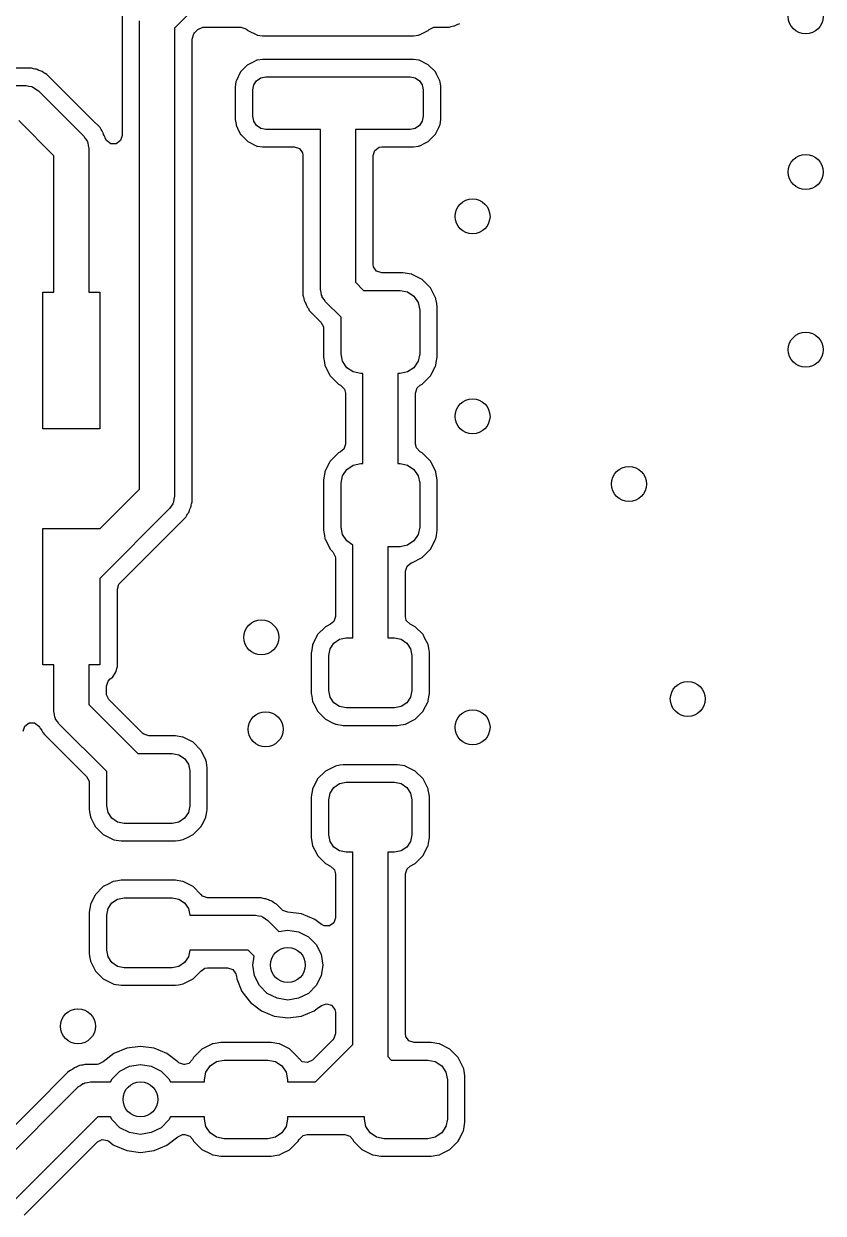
# Model space of a CAD drawing. Extents: x 3.91 to 7.47, y -4.88 to -2.92.
# Drawn here: x 4.977 to 5.337, y -4.436 to -3.901 of the extents above; entities that cross this region are included whole.
import ezdxf

# ---------------------------------------------------------------- set-up
doc = ezdxf.new("R2010")
doc.units = 0
doc.header["$MEASUREMENT"] = 0
doc.layers.add('BLACK', color=7, linetype='CONTINUOUS')

msp = doc.modelspace()

# ---------------------------------------------------------------- linework, layer by layer
at = {"layer": 'BLACK', "linetype": 'CONTINUOUS'}
for p, q in [((5.02091, -3.89702), (5.02091, -3.95107)), ((5.05294, -3.89439), (5.04455, -3.90278)), ((5.0288, -4.11026), (5.0288, -3.8995)), ((5.04455, -3.90278), (5.04455, -4.11353)), ((5.05506, -3.90343), (5.05721, -3.90233)), ((5.05721, -3.90233), (5.05782, -3.90228)), ((5.05782, -3.90228), (5.07437, -3.90228)), ((5.07437, -3.90228), (5.07666, -3.90303)), ((5.07666, -3.90303), (5.07712, -3.90342)), ((5.15911, -3.90343), (5.16125, -3.90233)), ((5.16125, -3.90233), (5.16187, -3.90228)), ((5.16187, -3.90228), (5.16817, -3.90228)), ((5.16817, -3.90228), (5.16908, -3.90199)), ((5.16908, -3.90199), (5.16967, -3.90185)), ((5.16967, -3.90185), (5.17031, -3.90175)), ((5.17031, -3.90175), (5.17061, -3.9017)), ((5.17031, -3.90175), (5.17031, -3.90175)), ((5.17061, -3.9017), (5.17145, -3.90127)), ((5.17145, -3.90127), (5.17202, -3.90103)), ((5.17202, -3.90103), (5.17263, -3.90084)), ((5.17263, -3.90084), (5.17292, -3.90074)), ((5.05244, -3.90766), (5.05319, -3.90537)), ((5.05244, -4.11601), (5.05244, -3.90766)), ((5.05319, -3.90537), (5.05358, -3.90491)), ((5.05358, -3.90491), (5.05506, -3.90343)), ((5.07712, -3.90342), (5.07751, -3.90381)), ((5.07751, -3.90381), (5.08164, -3.90583)), ((5.08164, -3.90583), (5.08194, -3.90587)), ((5.08194, -3.90587), (5.08194, -3.90587)), ((5.08194, -3.90587), (5.08419, -3.9062)), ((5.08419, -3.9062), (5.08419, -3.9062)), ((5.08419, -3.9062), (5.08433, -3.90622)), ((5.08433, -3.90622), (5.1519, -3.90622)), ((5.1519, -3.90622), (5.15204, -3.9062)), ((5.15204, -3.9062), (5.15205, -3.9062)), ((5.15205, -3.9062), (5.15432, -3.90587)), ((5.15432, -3.90587), (5.15462, -3.90582)), ((5.15432, -3.90587), (5.15432, -3.90587)), ((5.15462, -3.90582), (5.15512, -3.90557)), ((5.15512, -3.90557), (5.15724, -3.90453)), ((5.15724, -3.90453), (5.15874, -3.9038)), ((5.15874, -3.9038), (5.15911, -3.90343)), ((5.07749, -3.91924), (5.07726, -3.91946)), ((5.08016, -3.91793), (5.07749, -3.91924)), ((5.08134, -3.91734), (5.08016, -3.91793)), ((5.08162, -3.91721), (5.08134, -3.91734)), ((5.08134, -3.91734), (5.08134, -3.91734)), ((5.08191, -3.91717), (5.08162, -3.91721)), ((5.08192, -3.91717), (5.08191, -3.91717)), ((5.08419, -3.91683), (5.08192, -3.91717)), ((5.08433, -3.91681), (5.08419, -3.91683)), ((5.08419, -3.91683), (5.08419, -3.91683)), ((5.1519, -3.91681), (5.08433, -3.91681)), ((5.15204, -3.91683), (5.1519, -3.91681)), ((5.15429, -3.91716), (5.15204, -3.91683)), ((5.15204, -3.91683), (5.15204, -3.91683)), ((5.15459, -3.9172), (5.15429, -3.91716)), ((5.15429, -3.91716), (5.15429, -3.91716)), ((5.15872, -3.91922), (5.15459, -3.9172)), ((5.16197, -3.92247), (5.15872, -3.91922)), ((4.98017, -3.92075), (4.96698, -3.92075)), ((4.98108, -3.92104), (4.98017, -3.92075)), ((4.98167, -3.92119), (4.98108, -3.92104)), ((4.98231, -3.92129), (4.98167, -3.92119)), ((4.98261, -3.92133), (4.98231, -3.92129)), ((4.98231, -3.92129), (4.98231, -3.92129)), ((4.98345, -3.92177), (4.98261, -3.92133)), ((4.98402, -3.922), (4.98345, -3.92177)), ((4.98492, -3.92229), (4.98402, -3.922)), ((4.98565, -3.92282), (4.98492, -3.92229)), ((4.98569, -3.92285), (4.98565, -3.92282)), ((4.98621, -3.92317), (4.98569, -3.92285)), ((4.98706, -3.9236), (4.98621, -3.92317)), ((4.98795, -3.92449), (4.98706, -3.9236)), ((5.00746, -3.944), (4.98795, -3.92449)), ((4.98795, -3.92449), (4.98795, -3.92449)), ((5.07425, -3.92249), (5.07223, -3.92661)), ((5.0762, -3.92053), (5.07425, -3.92249)), ((5.07726, -3.91946), (5.0762, -3.92053)), ((5.08338, -3.92516), (5.08564, -3.92471)), ((5.08564, -3.92471), (5.1506, -3.92471)), ((5.1506, -3.92471), (5.15286, -3.92516)), ((5.16244, -3.92342), (5.16197, -3.92247)), ((5.16382, -3.92623), (5.16244, -3.92342)), ((4.96123, -3.92864), (4.97769, -3.92864)), ((4.97769, -3.92864), (4.97897, -3.92894)), ((4.97897, -3.92894), (4.98028, -3.92909)), ((4.98028, -3.92909), (4.98066, -3.92933)), ((4.98066, -3.92933), (4.9811, -3.92943)), ((4.9811, -3.92943), (4.98213, -3.93025)), ((5.07186, -3.92916), (5.07184, -3.9293)), ((5.07184, -3.9293), (5.07184, -3.94373)), ((5.07218, -3.92691), (5.07186, -3.92916)), ((5.07223, -3.92661), (5.07218, -3.92691)), ((5.07218, -3.92691), (5.07218, -3.92691)), ((5.07973, -3.93061), (5.08018, -3.92835)), ((5.08018, -3.92835), (5.08146, -3.92644)), ((5.08146, -3.92644), (5.08338, -3.92516)), ((5.15286, -3.92516), (5.15477, -3.92644)), ((5.15477, -3.92644), (5.15605, -3.92835)), ((5.15605, -3.92835), (5.1565, -3.93061)), ((5.164, -3.92659), (5.16382, -3.92623)), ((5.16404, -3.92689), (5.164, -3.92659)), ((5.16434, -3.92895), (5.16404, -3.92689)), ((5.16404, -3.92689), (5.16404, -3.92689)), ((5.1644, -3.9293), (5.16434, -3.92895)), ((5.1644, -3.94373), (5.1644, -3.9293)), ((4.98213, -3.93025), (4.98324, -3.93095)), ((4.98324, -3.93095), (5.00365, -3.95136)), ((5.07973, -3.94242), (5.07973, -3.93061)), ((5.1565, -3.93061), (5.1565, -3.94242)), ((4.9902, -3.96018), (4.97441, -3.94439)), ((5.01099, -3.94753), (5.00746, -3.944)), ((5.07184, -3.94373), (5.07186, -3.94387)), ((5.07186, -3.94387), (5.07186, -3.94387)), ((5.07186, -3.94387), (5.07219, -3.94612)), ((5.07219, -3.94612), (5.07224, -3.94644)), ((5.08018, -3.94468), (5.07973, -3.94242)), ((5.08146, -3.9466), (5.08018, -3.94468)), ((5.15605, -3.94468), (5.15477, -3.9466)), ((5.1565, -3.94242), (5.15605, -3.94468)), ((5.164, -3.94642), (5.16405, -3.94612)), ((5.16405, -3.94612), (5.16437, -3.94387)), ((5.16405, -3.94612), (5.16405, -3.94612)), ((5.16437, -3.94387), (5.1644, -3.94373)), ((5.16437, -3.94387), (5.16437, -3.94387)), ((5.00365, -3.95136), (5.00435, -3.95248)), ((5.01142, -3.94838), (5.01099, -3.94753)), ((5.01174, -3.9489), (5.01142, -3.94838)), ((5.0123, -3.94967), (5.01174, -3.9489)), ((5.0124, -3.94996), (5.0123, -3.94967)), ((5.01259, -3.95057), (5.0124, -3.94996)), ((5.0124, -3.94996), (5.0124, -3.94996)), ((5.01283, -3.95114), (5.01259, -3.95057)), ((5.01326, -3.95199), (5.01283, -3.95114)), ((5.02091, -3.95107), (5.02016, -3.95336)), ((5.07224, -3.94644), (5.07237, -3.94671)), ((5.07237, -3.94671), (5.07237, -3.94671)), ((5.07237, -3.94671), (5.07289, -3.94777)), ((5.07289, -3.94777), (5.07426, -3.95057)), ((5.07426, -3.95057), (5.07449, -3.95079)), ((5.07449, -3.95079), (5.07586, -3.95216)), ((5.08338, -3.94788), (5.08146, -3.9466)), ((5.08564, -3.94833), (5.08338, -3.94788)), ((5.11024, -3.94833), (5.08564, -3.94833)), ((5.11024, -4.02045), (5.11024, -3.94833)), ((5.1506, -3.94833), (5.12599, -3.94833)), ((5.12599, -3.94833), (5.12599, -4.01718)), ((5.15286, -3.94788), (5.1506, -3.94833)), ((5.15477, -3.9466), (5.15286, -3.94788)), ((5.15911, -3.95342), (5.16176, -3.95077)), ((5.16176, -3.95077), (5.16199, -3.95055)), ((5.16199, -3.95055), (5.16347, -3.94752)), ((5.16347, -3.94752), (5.164, -3.94642)), ((5.00435, -3.95248), (5.00517, -3.9535)), ((5.00517, -3.9535), (5.00527, -3.95395)), ((5.00527, -3.95395), (5.00551, -3.95433)), ((5.00551, -3.95433), (5.00566, -3.95564)), ((5.00566, -3.95564), (5.00595, -3.95692)), ((5.00595, -3.95692), (5.00595, -4.02166)), ((5.01331, -3.95228), (5.01326, -3.95199)), ((5.01386, -3.95336), (5.01331, -3.95228)), ((5.01581, -3.95478), (5.01386, -3.95336)), ((5.01821, -3.95478), (5.01581, -3.95478)), ((5.02016, -3.95336), (5.01821, -3.95478)), ((5.07586, -3.95216), (5.07751, -3.95381)), ((5.07751, -3.95381), (5.08164, -3.95583)), ((5.08164, -3.95583), (5.08194, -3.95587)), ((5.08194, -3.95587), (5.08194, -3.95587)), ((5.08194, -3.95587), (5.08419, -3.9562)), ((5.08419, -3.9562), (5.08419, -3.9562)), ((5.08419, -3.9562), (5.08433, -3.95622)), ((5.08433, -3.95622), (5.09845, -3.95622)), ((5.09845, -3.95622), (5.10074, -3.95697)), ((5.13463, -3.95783), (5.13658, -3.95641)), ((5.13658, -3.95641), (5.13778, -3.95622)), ((5.13778, -3.95622), (5.1519, -3.95622)), ((5.1519, -3.95622), (5.15204, -3.9562)), ((5.15204, -3.9562), (5.15205, -3.9562)), ((5.15205, -3.9562), (5.15432, -3.95587)), ((5.15432, -3.95587), (5.15462, -3.95582)), ((5.15432, -3.95587), (5.15432, -3.95587)), ((5.15462, -3.95582), (5.15491, -3.95568)), ((5.15491, -3.95568), (5.15775, -3.95429)), ((5.15775, -3.95429), (5.15874, -3.9538)), ((5.15874, -3.9538), (5.15911, -3.95342)), ((4.9902, -4.02166), (4.9902, -3.96018)), ((5.10074, -3.95697), (5.10216, -3.95891)), ((5.10216, -3.95891), (5.10235, -3.96012)), ((5.10235, -3.96012), (5.10235, -4.02294)), ((5.13388, -3.96012), (5.13463, -3.95783)), ((5.13388, -4.00902), (5.13388, -3.96012)), ((5.13407, -4.01023), (5.13388, -4.00902)), ((5.13549, -4.01218), (5.13407, -4.01023)), ((5.13778, -4.01292), (5.13549, -4.01218)), ((5.14736, -4.01292), (5.13778, -4.01292)), ((5.14751, -4.01295), (5.14736, -4.01292)), ((5.15098, -4.0135), (5.14751, -4.01295)), ((5.14751, -4.01295), (5.14751, -4.01295)), ((5.15129, -4.01354), (5.15098, -4.0135)), ((5.15098, -4.0135), (5.15098, -4.0135)), ((5.15156, -4.01368), (5.15129, -4.01354)), ((5.15574, -4.01581), (5.15156, -4.01368)), ((5.15156, -4.01368), (5.15156, -4.01368)), ((5.15601, -4.01595), (5.15574, -4.01581)), ((5.15574, -4.01581), (5.15574, -4.01581)), ((5.11053, -4.02173), (5.11024, -4.02045)), ((5.12599, -4.01718), (5.12962, -4.02082)), ((5.12962, -4.02082), (5.14604, -4.02082)), ((5.14604, -4.02082), (5.14943, -4.02149)), ((5.15977, -4.01971), (5.15601, -4.01595)), ((5.15991, -4.01998), (5.15977, -4.01971)), ((5.16142, -4.02294), (5.15991, -4.01998)), ((5.15991, -4.01998), (5.15991, -4.01998)), ((4.98528, -4.08308), (4.98528, -4.02166)), ((4.98528, -4.02166), (4.9902, -4.02166)), ((5.00595, -4.02166), (5.01087, -4.02166)), ((5.01087, -4.02166), (5.01087, -4.08308)), ((5.10235, -4.02294), (5.10264, -4.02385)), ((5.10264, -4.02385), (5.10278, -4.02444)), ((5.10278, -4.02444), (5.10293, -4.02538)), ((5.10293, -4.02538), (5.10336, -4.02623)), ((5.10336, -4.02623), (5.1036, -4.02679)), ((5.11068, -4.02304), (5.11053, -4.02173)), ((5.11092, -4.02342), (5.11068, -4.02304)), ((5.11102, -4.02386), (5.11092, -4.02342)), ((5.11184, -4.02489), (5.11102, -4.02386)), ((5.11254, -4.026), (5.11184, -4.02489)), ((5.11947, -4.03294), (5.11254, -4.026)), ((5.14943, -4.02149), (5.15231, -4.02341)), ((5.15231, -4.02341), (5.15423, -4.02628)), ((5.15423, -4.02628), (5.1549, -4.02967)), ((5.16218, -4.02443), (5.16142, -4.02294)), ((5.16222, -4.02474), (5.16218, -4.02443)), ((5.16255, -4.02679), (5.16222, -4.02474)), ((5.16222, -4.02474), (5.16222, -4.02474)), ((5.1036, -4.02679), (5.10389, -4.02769)), ((5.10389, -4.02769), (5.10424, -4.02818)), ((5.10424, -4.02818), (5.10445, -4.02846)), ((5.10445, -4.02846), (5.10477, -4.02898)), ((5.10477, -4.02898), (5.1052, -4.02983)), ((5.1052, -4.02983), (5.10609, -4.03072)), ((5.10609, -4.03072), (5.10609, -4.03072)), ((5.10609, -4.03072), (5.11043, -4.03506)), ((5.1549, -4.02967), (5.1549, -4.04936)), ((5.1628, -4.02836), (5.16255, -4.02679)), ((5.1628, -4.05068), (5.1628, -4.02836)), ((5.11043, -4.03506), (5.11153, -4.03721)), ((5.11153, -4.03721), (5.11158, -4.03782)), ((5.11947, -4.04936), (5.11947, -4.03294)), ((5.11158, -4.03782), (5.11158, -4.05068)), ((5.11158, -4.05068), (5.1116, -4.05083)), ((5.1116, -4.05083), (5.1116, -4.05083)), ((5.1116, -4.05083), (5.112, -4.05334)), ((5.12014, -4.05275), (5.11947, -4.04936)), ((5.12206, -4.05562), (5.12014, -4.05275)), ((5.15423, -4.05275), (5.15231, -4.05562)), ((5.1549, -4.04936), (5.15423, -4.05275)), ((5.16237, -4.05334), (5.16277, -4.05083)), ((5.16277, -4.05083), (5.1628, -4.05068)), ((5.16277, -4.05083), (5.16277, -4.05083)), ((5.112, -4.05334), (5.1122, -4.0546)), ((5.1122, -4.0546), (5.11234, -4.05487)), ((5.11234, -4.05487), (5.11234, -4.05487)), ((5.11234, -4.05487), (5.11446, -4.05903)), ((5.12494, -4.05754), (5.12206, -4.05562)), ((5.12833, -4.05822), (5.12494, -4.05754)), ((5.12931, -4.05822), (5.12833, -4.05822)), ((5.12931, -4.09882), (5.12931, -4.05822)), ((5.14604, -4.05822), (5.14506, -4.05822)), ((5.14506, -4.05822), (5.14506, -4.09882)), ((5.14943, -4.05754), (5.14604, -4.05822)), ((5.15231, -4.05562), (5.14943, -4.05754)), ((5.15992, -4.05903), (5.16204, -4.05487)), ((5.16204, -4.05487), (5.16218, -4.0546)), ((5.16204, -4.05487), (5.16204, -4.05487)), ((5.16218, -4.0546), (5.16237, -4.05334)), ((5.11446, -4.05903), (5.11461, -4.05933)), ((5.11461, -4.05933), (5.11836, -4.06308)), ((5.11836, -4.06308), (5.11863, -4.06322)), ((5.11863, -4.06322), (5.11863, -4.06322)), ((5.11863, -4.06322), (5.11929, -4.06356)), ((5.11929, -4.06356), (5.12099, -4.06526)), ((5.1537, -4.06474), (5.15508, -4.06356)), ((5.15508, -4.06356), (5.15574, -4.06322)), ((5.15574, -4.06322), (5.15601, -4.06308)), ((5.15574, -4.06322), (5.15574, -4.06322)), ((5.15601, -4.06308), (5.15977, -4.05933)), ((5.15977, -4.05933), (5.15992, -4.05903)), ((5.12099, -4.06526), (5.12142, -4.06703)), ((5.12142, -4.06703), (5.12142, -4.09001)), ((5.15295, -4.06703), (5.1537, -4.06474)), ((5.15295, -4.09001), (5.15295, -4.06703)), ((5.01087, -4.08308), (4.98528, -4.08308)), ((5.12142, -4.09001), (5.12067, -4.0923)), ((5.15338, -4.09177), (5.15295, -4.09001)), ((5.11836, -4.09395), (5.11461, -4.0977)), ((5.11863, -4.09381), (5.11836, -4.09395)), ((5.11929, -4.09348), (5.11863, -4.09381)), ((5.11863, -4.09381), (5.11863, -4.09381)), ((5.12067, -4.0923), (5.11929, -4.09348)), ((5.15508, -4.09348), (5.15338, -4.09177)), ((5.15574, -4.09381), (5.15508, -4.09348)), ((5.15601, -4.09395), (5.15574, -4.09381)), ((5.15574, -4.09381), (5.15574, -4.09381)), ((5.15977, -4.0977), (5.15601, -4.09395)), ((5.11447, -4.09798), (5.11238, -4.10207)), ((5.11461, -4.0977), (5.11447, -4.09798)), ((5.11447, -4.09798), (5.11447, -4.09798)), ((5.12014, -4.10428), (5.12206, -4.10141)), ((5.12206, -4.10141), (5.12494, -4.09949)), ((5.12494, -4.09949), (5.12833, -4.09882)), ((5.12833, -4.09882), (5.12931, -4.09882)), ((5.14506, -4.09882), (5.14604, -4.09882)), ((5.14604, -4.09882), (5.14943, -4.09949)), ((5.14943, -4.09949), (5.15231, -4.10141)), ((5.15231, -4.10141), (5.15423, -4.10428)), ((5.15991, -4.09798), (5.15977, -4.0977)), ((5.16199, -4.10207), (5.15991, -4.09798)), ((5.15991, -4.09798), (5.15991, -4.09798)), ((5.11161, -4.10615), (5.11158, -4.10636)), ((5.11158, -4.10636), (5.11158, -4.12868)), ((5.11215, -4.10274), (5.11161, -4.10615)), ((5.1122, -4.10243), (5.11215, -4.10274)), ((5.11215, -4.10274), (5.11215, -4.10274)), ((5.11238, -4.10207), (5.1122, -4.10243)), ((5.11947, -4.10767), (5.12014, -4.10428)), ((5.15423, -4.10428), (5.1549, -4.10767)), ((5.16218, -4.10243), (5.16199, -4.10207)), ((5.16222, -4.10274), (5.16218, -4.10243)), ((5.16276, -4.10615), (5.16222, -4.10274)), ((5.16222, -4.10274), (5.16222, -4.10274)), ((5.1628, -4.10636), (5.16276, -4.10615)), ((5.1628, -4.12868), (5.1628, -4.10636)), ((5.01087, -4.12818), (5.0288, -4.11026)), ((5.11947, -4.12736), (5.11947, -4.10767)), ((5.1549, -4.10767), (5.1549, -4.12736)), ((5.04376, -4.11694), (5.04294, -4.11797)), ((5.04387, -4.1165), (5.04376, -4.11694)), ((5.04411, -4.11612), (5.04387, -4.1165)), ((5.04425, -4.11481), (5.04411, -4.11612)), ((5.04455, -4.11353), (5.04425, -4.11481)), ((5.05194, -4.11795), (5.05201, -4.11751)), ((5.05201, -4.11751), (5.05215, -4.11692)), ((5.05215, -4.11691), (5.05244, -4.11601)), ((5.05215, -4.11692), (5.05215, -4.11691)), ((5.04224, -4.11908), (5.01087, -4.15046)), ((5.04294, -4.11797), (5.04224, -4.11908)), ((5.0487, -4.12379), (5.04959, -4.1229)), ((5.04959, -4.1229), (5.05002, -4.12205)), ((5.05002, -4.12205), (5.05034, -4.12153)), ((5.05034, -4.12153), (5.05053, -4.12127)), ((5.05053, -4.12127), (5.0509, -4.12076)), ((5.0509, -4.12076), (5.05119, -4.11986)), ((5.05119, -4.11986), (5.05143, -4.1193)), ((5.05143, -4.1193), (5.05186, -4.11845)), ((5.05186, -4.11845), (5.05194, -4.11795)), ((4.98528, -4.18938), (4.98528, -4.12796)), ((4.98528, -4.12796), (5.01087, -4.12796)), ((5.01087, -4.12796), (5.01087, -4.12818)), ((5.01991, -4.15258), (5.0487, -4.12379)), ((5.0487, -4.12379), (5.0487, -4.12379)), ((5.12014, -4.13075), (5.11947, -4.12736)), ((5.1549, -4.12736), (5.15423, -4.13075)), ((5.11158, -4.12868), (5.1116, -4.12883)), ((5.1116, -4.12883), (5.1116, -4.12883)), ((5.1116, -4.12883), (5.11196, -4.13111)), ((5.11196, -4.13111), (5.1122, -4.1326)), ((5.1122, -4.1326), (5.11234, -4.13287)), ((5.11234, -4.13287), (5.11234, -4.13287)), ((5.11234, -4.13287), (5.11391, -4.13597)), ((5.12206, -4.13362), (5.12014, -4.13075)), ((5.1248, -4.13545), (5.12206, -4.13362)), ((5.15231, -4.13362), (5.14943, -4.13554)), ((5.15423, -4.13075), (5.15231, -4.13362)), ((5.16046, -4.13597), (5.16204, -4.13287)), ((5.16204, -4.13287), (5.16218, -4.1326)), ((5.16204, -4.13287), (5.16204, -4.13287)), ((5.16218, -4.1326), (5.16241, -4.13111)), ((5.16241, -4.13111), (5.16277, -4.12883)), ((5.16277, -4.12883), (5.1628, -4.12868)), ((5.16277, -4.12883), (5.16277, -4.12883)), ((5.11391, -4.13597), (5.11461, -4.13733)), ((5.11461, -4.13733), (5.11577, -4.13849)), ((5.11577, -4.13849), (5.11686, -4.14063)), ((5.1248, -4.17729), (5.1248, -4.13545)), ((5.14604, -4.13622), (5.14055, -4.13622)), ((5.14055, -4.13622), (5.14055, -4.17729)), ((5.14943, -4.13554), (5.14604, -4.13622)), ((5.15601, -4.14108), (5.15977, -4.13733)), ((5.15977, -4.13733), (5.16046, -4.13597)), ((5.11686, -4.14063), (5.11691, -4.14124)), ((5.11691, -4.14124), (5.11691, -4.16759)), ((5.14919, -4.1449), (5.15109, -4.14352)), ((5.15109, -4.14352), (5.15129, -4.14349)), ((5.15129, -4.14349), (5.15167, -4.14329)), ((5.15167, -4.14329), (5.15574, -4.14122)), ((5.15574, -4.14122), (5.15601, -4.14108)), ((5.15574, -4.14122), (5.15574, -4.14122)), ((5.14844, -4.1472), (5.14919, -4.1449)), ((5.14844, -4.16759), (5.14844, -4.1472)), ((5.01087, -4.15046), (5.01087, -4.18938)), ((5.01877, -4.15534), (5.01951, -4.15305)), ((5.01951, -4.15305), (5.01991, -4.15258)), ((5.01877, -4.19015), (5.01877, -4.15534)), ((5.11478, -4.17107), (5.11274, -4.17211)), ((5.11616, -4.16989), (5.11478, -4.17107)), ((5.11691, -4.16759), (5.11616, -4.16989)), ((5.14887, -4.16936), (5.14844, -4.16759)), ((5.15057, -4.17107), (5.14887, -4.16936)), ((5.15261, -4.17211), (5.15057, -4.17107)), ((5.10879, -4.17605), (5.10703, -4.17951)), ((5.10893, -4.17578), (5.10879, -4.17605)), ((5.10879, -4.17605), (5.10879, -4.17605)), ((5.11246, -4.17225), (5.10893, -4.17578)), ((5.11274, -4.17211), (5.11246, -4.17225)), ((5.11274, -4.17211), (5.11274, -4.17211)), ((5.15289, -4.17225), (5.15261, -4.17211)), ((5.15261, -4.17211), (5.15261, -4.17211)), ((5.15642, -4.17578), (5.15289, -4.17225)), ((5.15656, -4.17605), (5.15642, -4.17578)), ((5.15712, -4.17717), (5.15656, -4.17605)), ((5.15656, -4.17605), (5.15656, -4.17605)), ((5.10662, -4.18053), (5.10611, -4.18375)), ((5.10667, -4.18023), (5.10662, -4.18053)), ((5.10662, -4.18053), (5.10662, -4.18053)), ((5.10703, -4.17951), (5.10667, -4.18023)), ((5.11457, -4.18215), (5.11628, -4.17959)), ((5.11628, -4.17959), (5.11883, -4.17789)), ((5.11883, -4.17789), (5.12185, -4.17729)), ((5.12185, -4.17729), (5.1248, -4.17729)), ((5.14055, -4.17729), (5.1435, -4.17729)), ((5.1435, -4.17729), (5.14651, -4.17789)), ((5.14651, -4.17789), (5.14907, -4.17959)), ((5.14907, -4.17959), (5.15078, -4.18215)), ((5.15868, -4.18023), (5.15712, -4.17717)), ((5.15894, -4.18184), (5.15868, -4.18023)), ((5.10611, -4.18375), (5.10608, -4.18392)), ((5.10608, -4.18392), (5.10608, -4.20215)), ((5.11397, -4.18516), (5.11457, -4.18215)), ((5.11397, -4.20091), (5.11397, -4.18516)), ((5.15078, -4.18215), (5.15138, -4.18516)), ((5.15138, -4.18516), (5.15138, -4.20091)), ((5.15923, -4.1837), (5.15894, -4.18184)), ((5.15927, -4.18392), (5.15923, -4.1837)), ((5.15927, -4.20215), (5.15927, -4.18392)), ((4.9902, -4.18938), (4.98528, -4.18938)), ((4.9902, -4.21044), (4.9902, -4.18938)), ((5.01087, -4.18938), (5.00595, -4.18938)), ((5.00595, -4.18938), (5.00595, -4.20718)), ((5.01656, -4.19507), (5.01831, -4.19246)), ((5.01831, -4.19246), (5.01846, -4.19171)), ((5.01846, -4.19171), (5.01859, -4.19101)), ((5.01859, -4.19101), (5.01877, -4.19015)), ((5.01384, -4.19897), (5.01459, -4.19667)), ((5.01459, -4.19667), (5.01558, -4.19573)), ((5.01558, -4.19573), (5.01624, -4.19528)), ((5.01624, -4.19528), (5.01656, -4.19507)), ((5.01384, -4.20229), (5.01384, -4.19897)), ((5.01389, -4.2029), (5.01384, -4.20229)), ((5.01499, -4.20505), (5.01389, -4.2029)), ((5.10608, -4.20215), (5.1061, -4.2023)), ((5.1061, -4.2023), (5.1061, -4.2023)), ((5.1061, -4.2023), (5.1063, -4.20353)), ((5.11457, -4.20392), (5.11397, -4.20091)), ((5.15138, -4.20091), (5.15078, -4.20392)), ((5.15874, -4.20551), (5.15925, -4.2023)), ((5.15925, -4.2023), (5.15927, -4.20215)), ((5.15925, -4.2023), (5.15925, -4.2023)), ((5.00595, -4.20718), (5.02806, -4.22929)), ((5.03019, -4.22025), (5.01499, -4.20505)), ((5.1063, -4.20353), (5.10667, -4.20584)), ((5.10667, -4.20584), (5.1072, -4.2069)), ((5.1072, -4.2069), (5.1087, -4.20983)), ((5.11628, -4.20648), (5.11457, -4.20392)), ((5.11883, -4.20819), (5.11628, -4.20648)), ((5.12185, -4.20878), (5.11883, -4.20819)), ((5.14651, -4.20819), (5.1435, -4.20878)), ((5.14907, -4.20648), (5.14651, -4.20819)), ((5.15078, -4.20392), (5.14907, -4.20648)), ((5.15665, -4.20983), (5.15855, -4.20612)), ((5.15855, -4.20612), (5.15868, -4.20584)), ((5.15855, -4.20612), (5.15855, -4.20612)), ((5.15868, -4.20584), (5.15874, -4.20551)), ((4.99049, -4.21172), (4.9902, -4.21044)), ((4.99064, -4.21303), (4.99049, -4.21172)), ((4.99088, -4.21341), (4.99064, -4.21303)), ((4.99098, -4.21385), (4.99088, -4.21341)), ((4.9918, -4.21488), (4.99098, -4.21385)), ((5.1087, -4.20983), (5.10893, -4.21029)), ((5.10893, -4.21029), (5.11246, -4.21383)), ((5.11246, -4.21383), (5.11274, -4.21397)), ((5.1435, -4.20878), (5.12185, -4.20878)), ((5.15261, -4.21397), (5.15289, -4.21383)), ((5.15289, -4.21383), (5.15642, -4.21029)), ((5.15642, -4.21029), (5.15665, -4.20983)), ((4.97644, -4.21927), (4.97719, -4.21698)), ((4.97719, -4.21698), (4.97914, -4.21557)), ((4.97914, -4.21557), (4.98154, -4.21557)), ((4.98154, -4.21557), (4.98349, -4.21698)), ((4.98349, -4.21698), (4.98377, -4.21743)), ((4.98377, -4.21743), (4.98385, -4.21769)), ((4.98385, -4.21769), (4.98403, -4.21793)), ((4.98403, -4.21793), (4.98403, -4.21793)), ((4.98403, -4.21793), (4.98441, -4.21845)), ((4.98441, -4.21845), (4.98473, -4.21898)), ((4.98473, -4.21898), (4.98516, -4.21982)), ((4.9925, -4.216), (4.9918, -4.21488)), ((5.01397, -4.23747), (4.9925, -4.216)), ((5.11274, -4.21397), (5.11274, -4.21397)), ((5.11274, -4.21397), (5.11533, -4.21528)), ((5.11533, -4.21528), (5.11691, -4.21609)), ((5.11691, -4.21609), (5.11722, -4.21614)), ((5.11722, -4.21614), (5.11722, -4.21614)), ((5.11722, -4.21614), (5.12046, -4.21665)), ((5.12046, -4.21665), (5.12046, -4.21665)), ((5.12046, -4.21665), (5.12061, -4.21668)), ((5.12061, -4.21668), (5.13267, -4.21668)), ((5.13267, -4.21668), (5.14474, -4.21668)), ((5.14474, -4.21668), (5.14489, -4.21665)), ((5.14489, -4.21665), (5.14634, -4.21642)), ((5.14489, -4.21665), (5.14489, -4.21665)), ((5.14634, -4.21642), (5.14843, -4.21609)), ((5.14843, -4.21609), (5.15162, -4.21447)), ((5.15162, -4.21447), (5.15261, -4.21397)), ((5.15261, -4.21397), (5.15261, -4.21397)), ((4.98516, -4.21982), (4.98605, -4.22071)), ((4.98605, -4.22071), (4.98605, -4.22071)), ((4.98605, -4.22071), (5.00494, -4.2396)), ((5.03066, -4.22065), (5.03019, -4.22025)), ((5.03295, -4.22139), (5.03066, -4.22065)), ((5.04358, -4.22139), (5.03295, -4.22139)), ((5.04474, -4.22139), (5.04358, -4.22139)), ((5.04489, -4.22142), (5.04474, -4.22139)), ((5.04813, -4.22193), (5.04489, -4.22142)), ((5.04489, -4.22142), (5.04489, -4.22142)), ((5.04843, -4.22198), (5.04813, -4.22193)), ((5.04813, -4.22193), (5.04813, -4.22193)), ((5.04871, -4.22212), (5.04843, -4.22198)), ((5.05261, -4.22411), (5.04871, -4.22212)), ((5.04871, -4.22212), (5.04871, -4.22212)), ((5.05289, -4.22425), (5.05261, -4.22411)), ((5.05261, -4.22411), (5.05261, -4.22411)), ((5.05642, -4.22778), (5.05289, -4.22425)), ((5.02806, -4.22929), (5.0435, -4.22929)), ((5.0435, -4.22929), (5.04651, -4.22989)), ((5.04651, -4.22989), (5.04907, -4.23159)), ((5.05656, -4.22805), (5.05642, -4.22778)), ((5.05729, -4.22949), (5.05656, -4.22805)), ((5.05656, -4.22805), (5.05656, -4.22805)), ((5.05868, -4.23223), (5.05729, -4.22949)), ((5.04907, -4.23159), (5.05078, -4.23415)), ((5.05078, -4.23415), (5.05138, -4.23716)), ((5.05886, -4.23335), (5.05868, -4.23223)), ((5.05923, -4.23568), (5.05886, -4.23335)), ((5.11691, -4.23494), (5.11517, -4.23583)), ((5.119, -4.23461), (5.11691, -4.23494)), ((5.12046, -4.23438), (5.119, -4.23461)), ((5.12061, -4.23436), (5.12046, -4.23438)), ((5.12046, -4.23438), (5.12046, -4.23438)), ((5.13268, -4.23436), (5.12061, -4.23436)), ((5.14474, -4.23436), (5.13268, -4.23436)), ((5.14489, -4.23438), (5.14474, -4.23436)), ((5.14813, -4.23489), (5.14489, -4.23438)), ((5.14489, -4.23438), (5.14489, -4.23438)), ((5.14843, -4.23494), (5.14813, -4.23489)), ((5.14813, -4.23489), (5.14813, -4.23489)), ((5.14871, -4.23508), (5.14843, -4.23494)), ((5.15261, -4.23707), (5.14871, -4.23508)), ((5.14871, -4.23508), (5.14871, -4.23508)), ((5.00494, -4.2396), (5.00603, -4.24175)), ((5.01397, -4.25291), (5.01397, -4.23747)), ((5.05138, -4.23716), (5.05138, -4.25291)), ((5.05927, -4.23592), (5.05923, -4.23568)), ((5.05927, -4.25415), (5.05927, -4.23592)), ((5.11246, -4.23721), (5.10893, -4.24074)), ((5.11274, -4.23707), (5.11246, -4.23721)), ((5.11517, -4.23583), (5.11274, -4.23707)), ((5.11274, -4.23707), (5.11274, -4.23707)), ((5.15289, -4.23721), (5.15261, -4.23707)), ((5.15261, -4.23707), (5.15261, -4.23707)), ((5.15642, -4.24074), (5.15289, -4.23721)), ((5.00603, -4.24175), (5.00608, -4.24236)), ((5.00608, -4.24236), (5.00608, -4.24873)), ((5.10662, -4.24549), (5.10636, -4.24709)), ((5.10667, -4.24519), (5.10662, -4.24549)), ((5.10662, -4.24549), (5.10662, -4.24549)), ((5.10761, -4.24333), (5.10667, -4.24519)), ((5.10879, -4.24101), (5.10761, -4.24333)), ((5.10893, -4.24074), (5.10879, -4.24101)), ((5.10879, -4.24101), (5.10879, -4.24101)), ((5.11457, -4.24711), (5.11628, -4.24456)), ((5.11628, -4.24456), (5.11883, -4.24285)), ((5.11883, -4.24285), (5.12185, -4.24225)), ((5.12185, -4.24225), (5.1435, -4.24225)), ((5.1435, -4.24225), (5.14651, -4.24285)), ((5.14651, -4.24285), (5.14907, -4.24456)), ((5.14907, -4.24456), (5.15078, -4.24711)), ((5.15656, -4.24101), (5.15642, -4.24074)), ((5.15705, -4.24198), (5.15656, -4.24101)), ((5.15656, -4.24101), (5.15656, -4.24101)), ((5.15868, -4.24519), (5.15705, -4.24198)), ((5.15876, -4.24568), (5.15868, -4.24519)), ((5.1591, -4.24779), (5.15876, -4.24568)), ((5.00608, -4.24873), (5.00608, -4.25415)), ((5.10636, -4.24709), (5.10608, -4.24888)), ((5.10608, -4.24888), (5.10608, -4.26711)), ((5.11397, -4.25012), (5.11457, -4.24711)), ((5.11397, -4.26587), (5.11397, -4.25012)), ((5.15078, -4.24711), (5.15138, -4.25012)), ((5.15138, -4.25012), (5.15138, -4.26587)), ((5.15927, -4.24888), (5.1591, -4.24779)), ((5.15927, -4.26711), (5.15927, -4.24888)), ((5.00608, -4.25415), (5.0061, -4.2543)), ((5.0061, -4.2543), (5.0061, -4.2543)), ((5.0061, -4.2543), (5.00631, -4.2556)), ((5.00631, -4.2556), (5.00667, -4.25784)), ((5.01457, -4.25592), (5.01397, -4.25291)), ((5.01628, -4.25848), (5.01457, -4.25592)), ((5.05078, -4.25592), (5.04907, -4.25848)), ((5.05138, -4.25291), (5.05078, -4.25592)), ((5.05868, -4.25784), (5.05904, -4.2556)), ((5.05904, -4.2556), (5.05925, -4.2543)), ((5.05925, -4.2543), (5.05927, -4.25415)), ((5.05925, -4.2543), (5.05925, -4.2543)), ((5.00667, -4.25784), (5.00685, -4.25821)), ((5.00685, -4.25821), (5.00841, -4.26126)), ((5.00841, -4.26126), (5.00893, -4.26229)), ((5.01883, -4.26019), (5.01628, -4.25848)), ((5.02185, -4.26078), (5.01883, -4.26019)), ((5.0435, -4.26078), (5.02185, -4.26078)), ((5.04651, -4.26019), (5.0435, -4.26078)), ((5.04907, -4.25848), (5.04651, -4.26019)), ((5.05642, -4.26229), (5.05694, -4.26126)), ((5.05694, -4.26126), (5.05855, -4.25812)), ((5.05855, -4.25812), (5.05868, -4.25784)), ((5.05855, -4.25812), (5.05855, -4.25812)), ((5.00893, -4.26229), (5.01246, -4.26583)), ((5.01246, -4.26583), (5.01274, -4.26597)), ((5.01274, -4.26597), (5.01274, -4.26597)), ((5.01274, -4.26597), (5.01566, -4.26745)), ((5.01566, -4.26745), (5.01691, -4.26809)), ((5.04843, -4.26809), (5.05095, -4.26681)), ((5.05095, -4.26681), (5.05261, -4.26597)), ((5.05261, -4.26597), (5.05289, -4.26583)), ((5.05261, -4.26597), (5.05261, -4.26597)), ((5.05289, -4.26583), (5.05642, -4.26229)), ((5.10608, -4.26711), (5.10667, -4.2708)), ((5.11457, -4.26888), (5.11397, -4.26587)), ((5.15138, -4.26587), (5.15078, -4.26888)), ((5.15886, -4.2697), (5.15925, -4.26726)), ((5.15925, -4.26726), (5.15927, -4.26711)), ((5.15925, -4.26726), (5.15925, -4.26726)), ((5.01691, -4.26809), (5.01722, -4.26814)), ((5.01722, -4.26814), (5.01722, -4.26814)), ((5.01722, -4.26814), (5.02046, -4.26865)), ((5.02046, -4.26865), (5.02046, -4.26865)), ((5.02046, -4.26865), (5.02061, -4.26868)), ((5.02061, -4.26868), (5.03267, -4.26868)), ((5.03267, -4.26868), (5.04474, -4.26868)), ((5.04474, -4.26868), (5.04489, -4.26865)), ((5.04489, -4.26865), (5.04634, -4.26842)), ((5.04489, -4.26865), (5.04489, -4.26865)), ((5.04634, -4.26842), (5.04843, -4.26809)), ((5.10667, -4.2708), (5.10772, -4.27287)), ((5.11628, -4.27144), (5.11457, -4.26888)), ((5.11883, -4.27315), (5.11628, -4.27144)), ((5.14907, -4.27144), (5.14651, -4.27315)), ((5.15078, -4.26888), (5.14907, -4.27144)), ((5.1568, -4.27451), (5.15855, -4.27108)), ((5.15855, -4.27108), (5.15868, -4.2708)), ((5.15855, -4.27108), (5.15855, -4.27108)), ((5.15868, -4.2708), (5.15886, -4.2697)), ((5.10772, -4.27287), (5.10855, -4.27451)), ((5.10855, -4.27451), (5.10893, -4.27525)), ((5.10893, -4.27525), (5.11246, -4.27879)), ((5.12185, -4.27375), (5.11883, -4.27315)), ((5.1248, -4.27375), (5.12185, -4.27375)), ((5.1248, -4.36026), (5.1248, -4.27375)), ((5.1435, -4.27375), (5.14055, -4.27375)), ((5.14055, -4.27375), (5.14055, -4.36574)), ((5.14651, -4.27315), (5.1435, -4.27375)), ((5.15289, -4.27879), (5.15642, -4.27525)), ((5.15642, -4.27525), (5.1568, -4.27451)), ((5.11246, -4.27879), (5.11274, -4.27893)), ((5.11274, -4.27893), (5.11274, -4.27893)), ((5.11274, -4.27893), (5.11478, -4.27997)), ((5.11478, -4.27997), (5.11648, -4.28167)), ((5.11648, -4.28167), (5.11691, -4.28344)), ((5.11691, -4.28344), (5.11691, -4.30323)), ((5.14844, -4.28344), (5.14919, -4.28115)), ((5.14844, -4.3555), (5.14844, -4.28344)), ((5.14919, -4.28115), (5.15057, -4.27997)), ((5.15057, -4.27997), (5.15261, -4.27893)), ((5.15261, -4.27893), (5.15289, -4.27879)), ((5.15261, -4.27893), (5.15261, -4.27893)), ((5.01469, -4.28807), (5.01274, -4.28907)), ((5.01691, -4.28694), (5.01469, -4.28807)), ((5.01906, -4.2866), (5.01691, -4.28694)), ((5.02046, -4.28638), (5.01906, -4.2866)), ((5.02061, -4.28636), (5.02046, -4.28638)), ((5.02046, -4.28638), (5.02046, -4.28638)), ((5.03268, -4.28636), (5.02061, -4.28636)), ((5.04474, -4.28636), (5.03268, -4.28636)), ((5.04489, -4.28638), (5.04474, -4.28636)), ((5.04813, -4.28689), (5.04489, -4.28638)), ((5.04489, -4.28638), (5.04489, -4.28638)), ((5.04843, -4.28694), (5.04813, -4.28689)), ((5.04813, -4.28689), (5.04813, -4.28689)), ((5.04871, -4.28708), (5.04843, -4.28694)), ((5.05261, -4.28907), (5.04871, -4.28708)), ((5.04871, -4.28708), (5.04871, -4.28708)), ((5.00879, -4.29301), (5.00683, -4.29687)), ((5.00893, -4.29274), (5.00879, -4.29301)), ((5.00879, -4.29301), (5.00879, -4.29301)), ((5.01246, -4.28921), (5.00893, -4.29274)), ((5.01274, -4.28907), (5.01246, -4.28921)), ((5.01274, -4.28907), (5.01274, -4.28907)), ((5.01883, -4.29485), (5.02185, -4.29425)), ((5.02185, -4.29425), (5.0435, -4.29425)), ((5.0435, -4.29425), (5.04651, -4.29485)), ((5.05289, -4.28921), (5.05261, -4.28907)), ((5.05261, -4.28907), (5.05261, -4.28907)), ((5.05642, -4.29274), (5.05289, -4.28921)), ((5.05645, -4.2928), (5.05642, -4.29274)), ((5.05714, -4.29349), (5.05645, -4.2928)), ((5.05943, -4.29423), (5.05714, -4.29349)), ((5.0835, -4.29423), (5.05943, -4.29423)), ((5.0844, -4.29452), (5.0835, -4.29423)), ((5.00662, -4.29749), (5.0061, -4.30073)), ((5.00667, -4.29719), (5.00662, -4.29749)), ((5.00662, -4.29749), (5.00662, -4.29749)), ((5.00683, -4.29687), (5.00667, -4.29719)), ((5.01397, -4.30212), (5.01457, -4.29911)), ((5.01457, -4.29911), (5.01628, -4.29656)), ((5.01628, -4.29656), (5.01883, -4.29485)), ((5.04651, -4.29485), (5.04907, -4.29656)), ((5.04907, -4.29656), (5.05078, -4.29911)), ((5.05078, -4.29911), (5.05138, -4.30212)), ((5.08499, -4.29467), (5.0844, -4.29452)), ((5.08563, -4.29477), (5.08499, -4.29467)), ((5.08593, -4.29481), (5.08563, -4.29477)), ((5.08563, -4.29477), (5.08563, -4.29477)), ((5.08678, -4.29525), (5.08593, -4.29481)), ((5.08734, -4.29548), (5.08678, -4.29525)), ((5.08795, -4.29568), (5.08734, -4.29548)), ((5.08825, -4.29577), (5.08795, -4.29568)), ((5.08849, -4.29595), (5.08825, -4.29577)), ((5.08901, -4.29633), (5.08849, -4.29595)), ((5.08953, -4.29665), (5.08901, -4.29633)), ((5.09038, -4.29708), (5.08953, -4.29665)), ((5.09127, -4.29797), (5.09038, -4.29708)), ((5.09287, -4.29957), (5.09127, -4.29797)), ((5.09127, -4.29797), (5.09127, -4.29797)), ((5.09334, -4.29997), (5.09287, -4.29957)), ((5.0061, -4.30073), (5.00608, -4.30088)), ((5.00608, -4.30088), (5.00608, -4.31911)), ((5.01397, -4.31787), (5.01397, -4.30212)), ((5.05138, -4.30212), (5.08101, -4.30212)), ((5.08101, -4.30212), (5.08229, -4.30242)), ((5.08229, -4.30242), (5.0836, -4.30257)), ((5.0836, -4.30257), (5.08398, -4.30281)), ((5.08398, -4.30281), (5.08442, -4.30291)), ((5.08442, -4.30291), (5.08545, -4.30373)), ((5.08545, -4.30373), (5.08657, -4.30443)), ((5.08657, -4.30443), (5.09154, -4.30941)), ((5.09552, -4.30068), (5.09334, -4.29997)), ((5.09553, -4.30068), (5.09552, -4.30068)), ((5.1017, -4.30149), (5.09553, -4.30068)), ((5.10745, -4.30387), (5.1017, -4.30149)), ((5.10765, -4.30403), (5.10745, -4.30387)), ((5.11064, -4.30632), (5.10765, -4.30403)), ((5.11691, -4.30323), (5.11616, -4.30552)), ((5.09154, -4.30941), (5.09553, -4.30878)), ((5.09553, -4.30878), (5.10039, -4.30955)), ((5.10039, -4.30955), (5.10478, -4.31178)), ((5.11181, -4.30694), (5.11064, -4.30632)), ((5.11421, -4.30694), (5.11181, -4.30694)), ((5.11616, -4.30552), (5.11421, -4.30694)), ((5.10478, -4.31178), (5.10827, -4.31527)), ((5.10827, -4.31527), (5.1105, -4.31966)), ((5.00608, -4.31911), (5.0061, -4.31926)), ((5.0061, -4.31926), (5.0061, -4.31926)), ((5.0061, -4.31926), (5.0063, -4.32051)), ((5.0063, -4.32051), (5.00667, -4.3228)), ((5.01457, -4.32088), (5.01397, -4.31787)), ((5.01628, -4.32344), (5.01457, -4.32088)), ((5.05078, -4.32088), (5.04907, -4.32344)), ((5.05138, -4.31787), (5.05078, -4.32088)), ((5.07774, -4.31787), (5.05138, -4.31787)), ((5.08041, -4.32054), (5.07774, -4.31787)), ((5.07978, -4.32452), (5.08041, -4.32054)), ((5.1105, -4.31966), (5.11127, -4.32452)), ((5.00667, -4.3228), (5.0068, -4.32308)), ((5.0068, -4.32308), (5.00801, -4.32545)), ((5.00801, -4.32545), (5.00893, -4.32725)), ((5.01883, -4.32515), (5.01628, -4.32344)), ((5.02185, -4.32575), (5.01883, -4.32515)), ((5.0435, -4.32575), (5.02185, -4.32575)), ((5.04651, -4.32515), (5.0435, -4.32575)), ((5.04907, -4.32344), (5.04651, -4.32515)), ((5.05642, -4.32726), (5.05822, -4.32596)), ((5.05822, -4.32596), (5.05943, -4.32576)), ((5.05943, -4.32576), (5.06842, -4.32576)), ((5.06842, -4.32576), (5.07072, -4.32651)), ((5.08055, -4.32939), (5.07978, -4.32452)), ((5.11127, -4.32452), (5.1105, -4.32939)), ((5.00893, -4.32725), (5.01246, -4.33079)), ((5.01246, -4.33079), (5.01274, -4.33093)), ((5.01274, -4.33093), (5.01274, -4.33093)), ((5.01274, -4.33093), (5.01275, -4.33093)), ((5.01275, -4.33093), (5.01691, -4.33305)), ((5.04843, -4.33305), (5.0526, -4.33093)), ((5.0526, -4.33093), (5.05261, -4.33093)), ((5.05261, -4.33093), (5.05289, -4.33079)), ((5.05261, -4.33093), (5.05261, -4.33093)), ((5.05289, -4.33079), (5.05642, -4.32725)), ((5.05642, -4.32725), (5.05642, -4.32726)), ((5.07072, -4.32651), (5.07213, -4.32846)), ((5.07213, -4.32846), (5.07229, -4.32915)), ((5.07229, -4.32915), (5.07235, -4.32958)), ((5.07235, -4.32958), (5.07249, -4.3307)), ((5.07249, -4.3307), (5.07487, -4.33645)), ((5.08278, -4.33378), (5.08055, -4.32939)), ((5.1105, -4.32939), (5.10827, -4.33378)), ((5.01691, -4.33305), (5.01722, -4.3331)), ((5.01722, -4.3331), (5.01722, -4.3331)), ((5.01722, -4.3331), (5.02046, -4.33361)), ((5.02046, -4.33361), (5.02046, -4.33361)), ((5.02046, -4.33361), (5.02061, -4.33364)), ((5.02061, -4.33364), (5.03267, -4.33364)), ((5.03267, -4.33364), (5.04474, -4.33364)), ((5.04474, -4.33364), (5.04489, -4.33361)), ((5.04489, -4.33361), (5.04634, -4.33339)), ((5.04489, -4.33361), (5.04489, -4.33361)), ((5.04634, -4.33339), (5.04843, -4.33305)), ((5.07487, -4.33645), (5.07866, -4.34139)), ((5.08627, -4.33727), (5.08278, -4.33378)), ((5.10827, -4.33378), (5.10478, -4.33727)), ((5.07866, -4.34139), (5.0836, -4.34518)), ((5.09066, -4.3395), (5.08627, -4.33727)), ((5.09553, -4.34027), (5.09066, -4.3395)), ((5.10039, -4.3395), (5.09553, -4.34027)), ((5.10478, -4.33727), (5.10039, -4.3395)), ((5.11064, -4.34273), (5.11291, -4.34192)), ((5.11291, -4.34192), (5.11522, -4.34261)), ((5.0836, -4.34518), (5.08935, -4.34756)), ((5.08935, -4.34756), (5.09553, -4.34837)), ((5.09553, -4.34837), (5.1017, -4.34756)), ((5.1017, -4.34756), (5.10745, -4.34518)), ((5.10745, -4.34518), (5.1088, -4.34414)), ((5.1088, -4.34414), (5.11064, -4.34273)), ((5.11522, -4.34261), (5.11668, -4.34452)), ((5.11668, -4.34452), (5.11691, -4.34582)), ((5.11691, -4.34582), (5.11691, -4.35537)), ((5.11577, -4.35813), (5.10656, -4.36734)), ((5.11616, -4.35766), (5.11577, -4.35813)), ((5.11691, -4.35537), (5.11616, -4.35766)), ((5.14863, -4.3567), (5.14844, -4.3555)), ((5.15005, -4.35865), (5.14863, -4.3567)), ((5.02301, -4.36197), (5.01726, -4.36435)), ((5.02919, -4.36116), (5.02301, -4.36197)), ((5.03536, -4.36197), (5.02919, -4.36116)), ((5.04111, -4.36435), (5.03536, -4.36197)), ((5.05686, -4.36243), (5.05311, -4.36618)), ((5.05714, -4.36229), (5.05686, -4.36243)), ((5.06132, -4.36016), (5.05714, -4.36229)), ((5.05714, -4.36229), (5.05714, -4.36229)), ((5.06159, -4.36002), (5.06132, -4.36016)), ((5.06132, -4.36016), (5.06132, -4.36016)), ((5.06189, -4.35997), (5.06159, -4.36002)), ((5.06536, -4.35942), (5.06189, -4.35997)), ((5.06189, -4.35997), (5.06189, -4.35997)), ((5.06551, -4.35939), (5.06536, -4.35942)), ((5.06536, -4.35942), (5.06536, -4.35942)), ((5.08784, -4.35939), (5.06551, -4.35939)), ((5.08799, -4.35942), (5.08784, -4.35939)), ((5.09146, -4.35997), (5.08799, -4.35942)), ((5.08799, -4.35942), (5.08799, -4.35942)), ((5.09176, -4.36002), (5.09146, -4.35997)), ((5.09146, -4.35997), (5.09146, -4.35997)), ((5.09203, -4.36016), (5.09176, -4.36002)), ((5.09621, -4.36229), (5.09203, -4.36016)), ((5.09203, -4.36016), (5.09203, -4.36016)), ((5.09649, -4.36243), (5.09621, -4.36229)), ((5.09621, -4.36229), (5.09621, -4.36229)), ((5.10024, -4.36618), (5.09649, -4.36243)), ((5.10793, -4.37713), (5.1248, -4.36026)), ((5.15234, -4.35939), (5.15005, -4.35865)), ((5.15984, -4.35939), (5.15234, -4.35939)), ((5.15999, -4.35942), (5.15984, -4.35939)), ((5.16346, -4.35997), (5.15999, -4.35942)), ((5.15999, -4.35942), (5.15999, -4.35942)), ((5.16376, -4.36002), (5.16346, -4.35997)), ((5.16346, -4.35997), (5.16346, -4.35997)), ((5.16403, -4.36016), (5.16376, -4.36002)), ((5.16821, -4.36229), (5.16403, -4.36016)), ((5.16403, -4.36016), (5.16403, -4.36016)), ((5.16849, -4.36243), (5.16821, -4.36229)), ((5.16821, -4.36229), (5.16821, -4.36229)), ((5.17224, -4.36618), (5.16849, -4.36243)), ((5.01027, -4.36919), (5.00966, -4.36924)), ((5.01232, -4.36814), (5.01027, -4.36919)), ((5.01233, -4.36814), (5.01232, -4.36814)), ((5.01726, -4.36435), (5.01233, -4.36814)), ((5.04605, -4.36814), (5.04111, -4.36435)), ((5.04612, -4.36824), (5.04605, -4.36814)), ((5.04642, -4.36849), (5.04612, -4.36824)), ((5.04871, -4.36924), (5.04642, -4.36849)), ((5.05093, -4.36881), (5.04916, -4.36924)), ((5.05264, -4.36711), (5.05093, -4.36881)), ((5.05297, -4.36645), (5.05264, -4.36711)), ((5.05311, -4.36618), (5.05297, -4.36645)), ((5.05297, -4.36645), (5.05297, -4.36645)), ((5.06057, -4.36988), (5.06344, -4.36796)), ((5.06344, -4.36796), (5.06683, -4.36729)), ((5.06683, -4.36729), (5.08652, -4.36729)), ((5.08652, -4.36729), (5.08991, -4.36796)), ((5.08991, -4.36796), (5.09278, -4.36988)), ((5.10038, -4.36645), (5.10024, -4.36618)), ((5.10056, -4.3667), (5.10038, -4.36645)), ((5.10063, -4.36665), (5.10056, -4.3667)), ((5.10203, -4.36805), (5.10063, -4.36665)), ((5.10441, -4.36843), (5.10203, -4.36805)), ((5.10656, -4.36734), (5.10441, -4.36843)), ((5.14055, -4.36574), (5.14209, -4.36729)), ((5.14209, -4.36729), (5.15852, -4.36729)), ((5.15852, -4.36729), (5.16191, -4.36796)), ((5.16191, -4.36796), (5.16478, -4.36988)), ((5.17238, -4.36645), (5.17224, -4.36618)), ((5.17407, -4.36977), (5.17238, -4.36645)), ((5.17238, -4.36645), (5.17238, -4.36645)), ((4.9964, -4.37298), (4.95345, -4.41593)), ((4.99729, -4.37209), (4.9964, -4.37298)), ((4.9964, -4.37298), (4.9964, -4.37298)), ((4.99756, -4.37195), (4.99729, -4.37209)), ((4.99814, -4.37166), (4.99756, -4.37195)), ((4.99756, -4.37195), (4.99756, -4.37195)), ((4.99866, -4.37134), (4.99814, -4.37166)), ((4.99943, -4.37078), (4.99866, -4.37134)), ((4.99972, -4.37069), (4.99943, -4.37078)), ((5.00033, -4.37049), (4.99972, -4.37069)), ((4.99972, -4.37069), (4.99972, -4.37069)), ((5.0009, -4.37025), (5.00033, -4.37049)), ((5.00174, -4.36982), (5.0009, -4.37025)), ((5.00204, -4.36977), (5.00174, -4.36982)), ((5.00268, -4.36967), (5.00204, -4.36977)), ((5.00204, -4.36977), (5.00204, -4.36977)), ((5.00327, -4.36953), (5.00268, -4.36967)), ((5.00418, -4.36924), (5.00327, -4.36953)), ((5.00966, -4.36924), (5.00418, -4.36924)), ((5.01645, -4.37575), (5.01993, -4.37226)), ((5.01993, -4.37226), (5.02432, -4.37003)), ((5.02432, -4.37003), (5.02919, -4.36926)), ((5.02919, -4.36926), (5.03405, -4.37003)), ((5.03405, -4.37003), (5.03844, -4.37226)), ((5.03844, -4.37226), (5.04193, -4.37575)), ((5.04916, -4.36924), (5.04871, -4.36924)), ((5.05797, -4.37615), (5.05865, -4.37276)), ((5.05865, -4.37276), (5.06057, -4.36988)), ((5.09278, -4.36988), (5.0947, -4.37276)), ((5.0947, -4.37276), (5.09538, -4.37615)), ((5.16478, -4.36988), (5.1667, -4.37276)), ((5.1667, -4.37276), (5.16738, -4.37615)), ((5.17465, -4.37091), (5.17407, -4.36977)), ((5.1747, -4.37121), (5.17465, -4.37091)), ((5.1752, -4.37437), (5.1747, -4.37121)), ((5.1747, -4.37121), (5.1747, -4.37121)), ((5.17527, -4.37483), (5.1752, -4.37437)), ((4.94516, -4.43539), (5.00112, -4.37943)), ((5.00112, -4.37943), (5.00223, -4.37873)), ((5.00223, -4.37873), (5.00326, -4.37791)), ((5.00326, -4.37791), (5.0037, -4.37781)), ((5.0037, -4.37781), (5.00409, -4.37757)), ((5.00409, -4.37757), (5.00539, -4.37742)), ((5.00539, -4.37742), (5.00667, -4.37713)), ((5.00667, -4.37713), (5.01574, -4.37713)), ((5.01574, -4.37713), (5.01645, -4.37575)), ((5.04193, -4.37575), (5.04263, -4.37713)), ((5.04263, -4.37713), (5.05797, -4.37713)), ((5.05797, -4.37713), (5.05797, -4.37615)), ((5.09538, -4.37615), (5.09538, -4.37713)), ((5.09538, -4.37713), (5.10793, -4.37713)), ((5.16738, -4.37615), (5.16738, -4.39386)), ((5.17527, -4.39518), (5.17527, -4.37483)), ((5.00994, -4.39288), (4.95398, -4.44884)), ((5.01574, -4.39288), (5.00994, -4.39288)), ((5.01645, -4.39426), (5.01574, -4.39288)), ((5.01993, -4.39775), (5.01645, -4.39426)), ((5.04193, -4.39426), (5.03844, -4.39775)), ((5.04263, -4.39288), (5.04193, -4.39426)), ((5.05797, -4.39288), (5.04263, -4.39288)), ((5.05797, -4.39386), (5.05797, -4.39288)), ((5.05865, -4.39725), (5.05797, -4.39386)), ((5.09538, -4.39386), (5.0947, -4.39725)), ((5.12997, -4.39288), (5.09538, -4.39288)), ((5.09538, -4.39288), (5.09538, -4.39386)), ((5.12997, -4.39386), (5.12997, -4.39288)), ((5.13065, -4.39725), (5.12997, -4.39386)), ((5.16738, -4.39386), (5.1667, -4.39725)), ((5.17475, -4.39849), (5.17525, -4.39533)), ((5.17525, -4.39533), (5.17527, -4.39518)), ((5.17525, -4.39533), (5.17525, -4.39533)), ((5.02432, -4.39998), (5.01993, -4.39775)), ((5.02919, -4.40075), (5.02432, -4.39998)), ((5.03405, -4.39998), (5.02919, -4.40075)), ((5.03844, -4.39775), (5.03405, -4.39998)), ((5.04605, -4.40187), (5.0481, -4.40082)), ((5.0481, -4.40082), (5.04871, -4.40077)), ((5.04871, -4.40077), (5.04916, -4.40077)), ((5.04916, -4.40077), (5.05145, -4.40152)), ((5.06057, -4.40013), (5.05865, -4.39725)), ((5.06344, -4.40205), (5.06057, -4.40013)), ((5.09278, -4.40013), (5.08991, -4.40205)), ((5.0947, -4.39725), (5.09278, -4.40013)), ((5.10071, -4.4029), (5.10242, -4.4012)), ((5.10242, -4.4012), (5.10419, -4.40077)), ((5.10419, -4.40077), (5.12116, -4.40077)), ((5.12116, -4.40077), (5.12345, -4.40152)), ((5.13257, -4.40013), (5.13065, -4.39725)), ((5.13544, -4.40205), (5.13257, -4.40013)), ((5.16478, -4.40013), (5.16191, -4.40205)), ((5.1667, -4.39725), (5.16478, -4.40013)), ((5.17261, -4.4031), (5.17451, -4.39938)), ((5.17451, -4.39938), (5.17465, -4.3991)), ((5.17451, -4.39938), (5.17451, -4.39938)), ((5.17465, -4.3991), (5.17475, -4.39849)), ((4.97687, -4.43711), (5.00979, -4.40419)), ((5.00979, -4.40419), (5.01193, -4.4031)), ((5.01193, -4.4031), (5.01431, -4.40347)), ((5.01431, -4.40347), (5.01492, -4.40385)), ((5.01492, -4.40385), (5.01693, -4.4054)), ((5.01693, -4.4054), (5.01726, -4.40566)), ((5.01726, -4.40566), (5.02301, -4.40804)), ((5.03536, -4.40804), (5.04111, -4.40566)), ((5.04111, -4.40566), (5.04605, -4.40187)), ((5.04605, -4.40187), (5.04605, -4.40187)), ((5.05145, -4.40152), (5.05264, -4.4029)), ((5.05264, -4.4029), (5.05274, -4.4031)), ((5.05274, -4.4031), (5.05311, -4.40383)), ((5.05311, -4.40383), (5.05686, -4.40758)), ((5.06683, -4.40272), (5.06344, -4.40205)), ((5.08652, -4.40272), (5.06683, -4.40272)), ((5.08991, -4.40205), (5.08652, -4.40272)), ((5.09649, -4.40758), (5.10024, -4.40383)), ((5.10024, -4.40383), (5.10061, -4.4031)), ((5.10061, -4.4031), (5.10071, -4.4029)), ((5.12345, -4.40152), (5.12464, -4.4029)), ((5.12464, -4.4029), (5.12474, -4.4031)), ((5.12474, -4.4031), (5.12511, -4.40383)), ((5.12511, -4.40383), (5.12886, -4.40758)), ((5.13883, -4.40272), (5.13544, -4.40205)), ((5.15852, -4.40272), (5.13883, -4.40272)), ((5.16191, -4.40205), (5.15852, -4.40272)), ((5.16849, -4.40758), (5.17224, -4.40383)), ((5.17224, -4.40383), (5.17261, -4.4031)), ((5.02301, -4.40804), (5.02919, -4.40885)), ((5.02919, -4.40885), (5.03536, -4.40804)), ((5.05686, -4.40758), (5.05714, -4.40772)), ((5.05714, -4.40772), (5.05714, -4.40772)), ((5.05714, -4.40772), (5.06049, -4.40943)), ((5.06049, -4.40943), (5.06159, -4.40999)), ((5.06159, -4.40999), (5.06189, -4.41004)), ((5.06189, -4.41004), (5.06189, -4.41004)), ((5.06189, -4.41004), (5.06536, -4.41059)), ((5.06536, -4.41059), (5.06536, -4.41059)), ((5.06536, -4.41059), (5.06551, -4.41062)), ((5.06551, -4.41062), (5.08784, -4.41062)), ((5.08784, -4.41062), (5.08799, -4.41059)), ((5.08799, -4.41059), (5.09146, -4.41004)), ((5.08799, -4.41059), (5.08799, -4.41059)), ((5.09146, -4.41004), (5.09176, -4.40999)), ((5.09146, -4.41004), (5.09146, -4.41004)), ((5.09176, -4.40999), (5.09286, -4.40943)), ((5.09286, -4.40943), (5.09621, -4.40772)), ((5.09621, -4.40772), (5.09649, -4.40758)), ((5.09621, -4.40772), (5.09621, -4.40772)), ((5.12886, -4.40758), (5.12914, -4.40772)), ((5.12914, -4.40772), (5.12914, -4.40772)), ((5.12914, -4.40772), (5.13249, -4.40943)), ((5.13249, -4.40943), (5.13359, -4.40999)), ((5.13359, -4.40999), (5.13389, -4.41004)), ((5.13389, -4.41004), (5.13389, -4.41004)), ((5.13389, -4.41004), (5.13736, -4.41059)), ((5.13736, -4.41059), (5.13736, -4.41059)), ((5.13736, -4.41059), (5.13751, -4.41062)), ((5.13751, -4.41062), (5.15984, -4.41062)), ((5.15984, -4.41062), (5.15999, -4.41059)), ((5.15999, -4.41059), (5.16346, -4.41004)), ((5.15999, -4.41059), (5.15999, -4.41059)), ((5.16346, -4.41004), (5.16376, -4.40999)), ((5.16346, -4.41004), (5.16346, -4.41004)), ((5.16376, -4.40999), (5.16486, -4.40943)), ((5.16486, -4.40943), (5.16821, -4.40772)), ((5.16821, -4.40772), (5.16849, -4.40758)), ((5.16821, -4.40772), (5.16821, -4.40772))]:
    msp.add_line(p, q, dxfattribs=at)
at = {"layer": 'BLACK'}
for centre in [(5.32867, -3.89752), (5.32867, -3.96752), (5.17867, -3.98752), (5.32867, -4.04752), (5.17867, -4.07752), (5.24907, -4.10799), (5.08356, -4.17704), (5.27559, -4.20472), (5.08553, -4.21838), (5.17867, -4.21752), (5.09553, -4.32452), (5.00104, -4.35208), (5.02919, -4.385)]:
    msp.add_circle(centre, 0.00787, dxfattribs=at)

doc.saveas('drawing.dxf')
